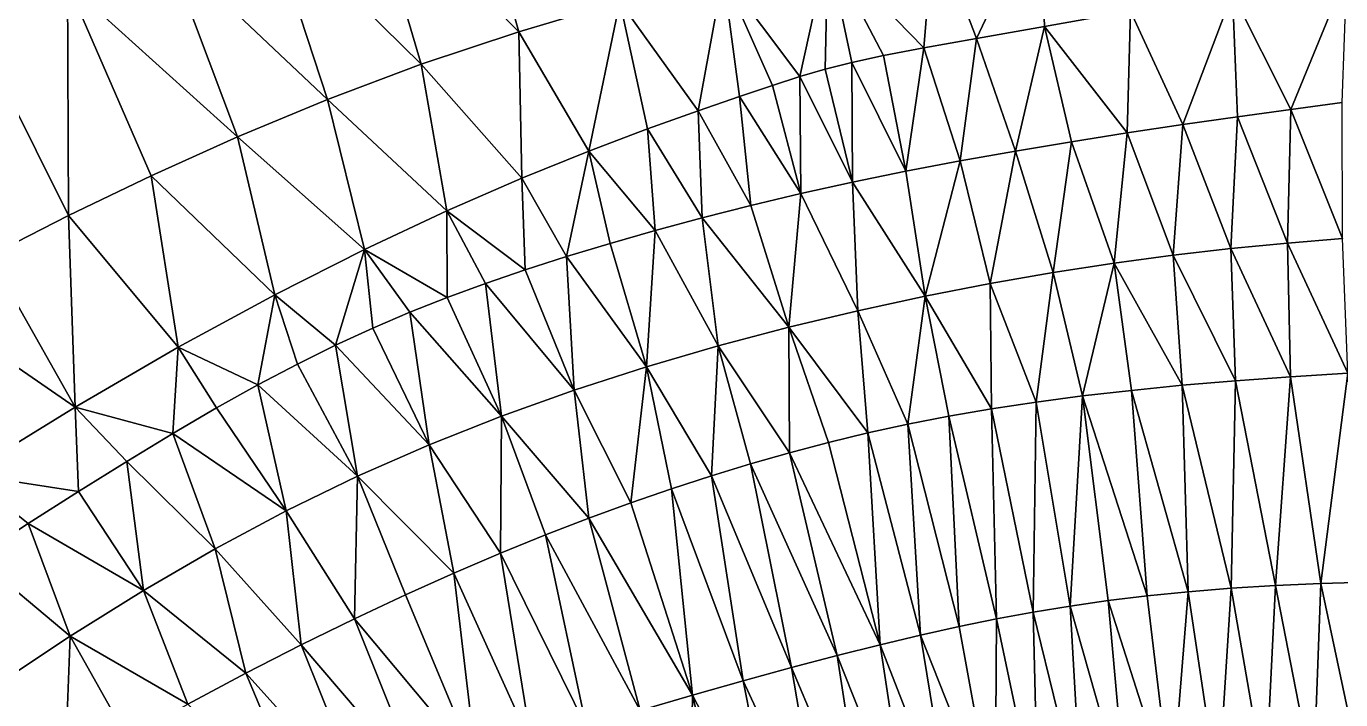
# Model space of a CAD drawing. Header units: metres. Extents: x 0 to 433, y 0 to 317.
# Drawn here: x 96.31 to 108.15, y 252.03 to 258.1 of the extents above; entities that cross this region are included whole.
import ezdxf

# ---------------------------------------------------------------- set-up
doc = ezdxf.new("R2010")
doc.units = ezdxf.units.M
doc.layers.add('TERRAIN_TIN', color=8, linetype='Continuous')

msp = doc.modelspace()

# ---------------------------------------------------------------- linework, layer by layer
at = {"layer": 'TERRAIN_TIN'}
for points in [[(100.746, 258.05, 4), (100.264, 259.751, 3), (99.368, 259.449, 3)], [(100.264, 259.751, 3), (100.746, 258.05, 4), (101.654, 258.319, 4)], [(99.368, 259.449, 3), (98.466, 259.137, 3), (99.866, 257.757, 4)], [(100.746, 258.05, 4), (99.368, 259.449, 3), (99.866, 257.757, 4)], [(99.022, 257.44, 4), (98.466, 259.137, 3), (97.568, 258.815, 3)], [(98.466, 259.137, 3), (99.022, 257.44, 4), (99.866, 257.757, 4)], [(104.482, 259.003, 4), (104.865, 257.989, 5), (105.437, 259.195, 4)], [(104.865, 257.989, 5), (105.478, 258.098, 5), (105.437, 259.195, 4)], [(105.478, 258.098, 5), (106.253, 258.235, 5), (105.437, 259.195, 4)], [(104.393, 257.903, 5), (104.482, 259.003, 4), (103.529, 258.794, 4)], [(104.393, 257.903, 5), (104.865, 257.989, 5), (104.482, 259.003, 4)], [(98.212, 257.103, 4), (97.568, 258.815, 3), (96.68, 258.488, 3)], [(98.212, 257.103, 4), (99.022, 257.44, 4), (97.568, 258.815, 3)], [(102.584, 258.567, 4), (103.276, 257.646, 5), (103.529, 258.794, 4)], [(103.276, 257.646, 5), (103.504, 257.712, 5), (103.529, 258.794, 4)], [(103.504, 257.712, 5), (103.744, 257.772, 5), (103.529, 258.794, 4)], [(103.744, 257.772, 5), (104.03, 257.834, 5), (103.529, 258.794, 4)], [(104.03, 257.834, 5), (104.393, 257.903, 5), (103.529, 258.794, 4)], [(102.359, 257.337, 5), (102.584, 258.567, 4), (101.654, 258.319, 4)], [(102.359, 257.337, 5), (102.732, 257.466, 5), (102.584, 258.567, 4)], [(103.276, 257.646, 5), (102.584, 258.567, 4), (103.029, 257.566, 5)], [(102.584, 258.567, 4), (102.732, 257.466, 5), (103.029, 257.566, 5)], [(107.696, 257.349, 6), (108.202, 258.579, 5), (107.171, 258.398, 5)], [(108.202, 258.579, 5), (107.696, 257.349, 6), (108.161, 257.411, 6)], [(95.811, 258.158, 3), (96.69, 256.392, 4), (96.68, 258.488, 3)], [(96.68, 258.488, 3), (96.69, 256.392, 4), (97.435, 256.752, 4)], [(98.212, 257.103, 4), (96.68, 258.488, 3), (97.435, 256.752, 4)], [(100.746, 258.05, 4), (101.375, 256.974, 5), (101.654, 258.319, 4)], [(101.375, 256.974, 5), (101.905, 257.175, 5), (101.654, 258.319, 4)], [(101.905, 257.175, 5), (102.359, 257.337, 5), (101.654, 258.319, 4)], [(106.253, 258.235, 5), (106.724, 257.212, 6), (107.171, 258.398, 5)], [(106.724, 257.212, 6), (107.216, 257.283, 6), (107.171, 258.398, 5)], [(107.216, 257.283, 6), (107.696, 257.349, 6), (107.171, 258.398, 5)], [(106.253, 258.235, 5), (105.478, 258.098, 5), (106.224, 257.137, 6)], [(106.724, 257.212, 6), (106.253, 258.235, 5), (106.224, 257.137, 6)], [(95.977, 256.029, 4), (96.69, 256.392, 4), (95.811, 258.158, 3)], [(104.865, 257.989, 5), (105.218, 256.974, 6), (105.478, 258.098, 5)], [(105.218, 256.974, 6), (105.721, 257.058, 6), (105.478, 258.098, 5)], [(105.478, 258.098, 5), (105.721, 257.058, 6), (106.224, 257.137, 6)], [(100.771, 256.729, 5), (100.746, 258.05, 4), (99.866, 257.757, 4)], [(101.375, 256.974, 5), (100.746, 258.05, 4), (100.771, 256.729, 5)], [(104.719, 256.886, 6), (104.865, 257.989, 5), (104.393, 257.903, 5)], [(104.865, 257.989, 5), (104.719, 256.886, 6), (105.218, 256.974, 6)], [(104.229, 256.792, 6), (104.03, 257.834, 5), (103.744, 257.772, 5)], [(104.229, 256.792, 6), (104.393, 257.903, 5), (104.03, 257.834, 5)], [(104.229, 256.792, 6), (104.719, 256.886, 6), (104.393, 257.903, 5)], [(99.022, 257.44, 4), (100.097, 256.435, 5), (99.866, 257.757, 4)], [(100.097, 256.435, 5), (100.771, 256.729, 5), (99.866, 257.757, 4)], [(103.75, 256.694, 6), (103.504, 257.712, 5), (103.276, 257.646, 5)], [(103.504, 257.712, 5), (103.75, 256.694, 6), (103.744, 257.772, 5)], [(103.75, 256.694, 6), (104.229, 256.792, 6), (103.744, 257.772, 5)], [(103.285, 256.591, 6), (103.276, 257.646, 5), (103.029, 257.566, 5)], [(103.285, 256.591, 6), (103.75, 256.694, 6), (103.276, 257.646, 5)], [(102.833, 256.483, 6), (102.732, 257.466, 5), (102.359, 257.337, 5)], [(102.732, 257.466, 5), (103.285, 256.591, 6), (103.029, 257.566, 5)], [(102.732, 257.466, 5), (102.833, 256.483, 6), (103.285, 256.591, 6)], [(99.022, 257.44, 4), (98.212, 257.103, 4), (99.354, 256.087, 5)], [(100.097, 256.435, 5), (99.022, 257.44, 4), (99.354, 256.087, 5)], [(107.696, 257.349, 6), (107.216, 257.283, 6), (107.666, 256.145, 7)], [(108.164, 256.185, 7), (107.696, 257.349, 6), (107.666, 256.145, 7)], [(107.696, 257.349, 6), (108.164, 256.185, 7), (108.161, 257.411, 6)], [(102.396, 256.372, 6), (102.359, 257.337, 5), (101.905, 257.175, 5)], [(102.833, 256.483, 6), (102.359, 257.337, 5), (102.396, 256.372, 6)], [(107.158, 256.095, 7), (107.216, 257.283, 6), (106.724, 257.212, 6)], [(107.666, 256.145, 7), (107.216, 257.283, 6), (107.158, 256.095, 7)], [(101.375, 256.974, 5), (101.973, 256.258, 6), (101.905, 257.175, 5)], [(101.973, 256.258, 6), (102.396, 256.372, 6), (101.905, 257.175, 5)], [(105.721, 257.058, 6), (106.105, 255.964, 7), (106.224, 257.137, 6)], [(106.105, 255.964, 7), (106.639, 256.036, 7), (106.224, 257.137, 6)], [(106.639, 256.036, 7), (106.724, 257.212, 6), (106.224, 257.137, 6)], [(106.639, 256.036, 7), (107.158, 256.095, 7), (106.724, 257.212, 6)], [(98.546, 255.679, 5), (98.212, 257.103, 4), (97.435, 256.752, 4)], [(98.212, 257.103, 4), (98.546, 255.679, 5), (99.354, 256.087, 5)], [(105.556, 255.879, 7), (105.721, 257.058, 6), (105.218, 256.974, 6)], [(105.721, 257.058, 6), (105.556, 255.879, 7), (106.105, 255.964, 7)], [(101.375, 256.974, 5), (100.771, 256.729, 5), (101.175, 256.023, 6)], [(101.566, 256.142, 6), (101.375, 256.974, 5), (101.175, 256.023, 6)], [(101.566, 256.142, 6), (101.973, 256.258, 6), (101.375, 256.974, 5)], [(104.229, 256.792, 6), (104.404, 255.666, 7), (104.719, 256.886, 6)], [(104.719, 256.886, 6), (104.404, 255.666, 7), (104.989, 255.781, 7)], [(105.218, 256.974, 6), (104.719, 256.886, 6), (104.989, 255.781, 7)], [(105.556, 255.879, 7), (105.218, 256.974, 6), (104.989, 255.781, 7)], [(103.75, 256.694, 6), (104.404, 255.666, 7), (104.229, 256.792, 6)], [(96.69, 256.392, 4), (97.677, 255.207, 5), (97.435, 256.752, 4)], [(97.677, 255.207, 5), (98.546, 255.679, 5), (97.435, 256.752, 4)], [(100.097, 256.435, 5), (100.802, 255.902, 6), (100.771, 256.729, 5)], [(100.771, 256.729, 5), (100.802, 255.902, 6), (101.175, 256.023, 6)], [(103.75, 256.694, 6), (103.285, 256.591, 6), (103.798, 255.535, 7)], [(104.404, 255.666, 7), (103.75, 256.694, 6), (103.798, 255.535, 7)], [(103.285, 256.591, 6), (102.833, 256.483, 6), (103.176, 255.386, 7)], [(103.798, 255.535, 7), (103.285, 256.591, 6), (103.176, 255.386, 7)], [(100.1, 255.654, 6), (100.097, 256.435, 5), (99.354, 256.087, 5)], [(100.1, 255.654, 6), (100.445, 255.78, 6), (100.097, 256.435, 5)], [(100.445, 255.78, 6), (100.802, 255.902, 6), (100.097, 256.435, 5)], [(102.833, 256.483, 6), (102.396, 256.372, 6), (103.176, 255.386, 7)], [(95.977, 256.029, 4), (96.749, 254.666, 5), (96.69, 256.392, 4)], [(96.69, 256.392, 4), (96.749, 254.666, 5), (97.677, 255.207, 5)], [(101.973, 256.258, 6), (102.54, 255.218, 7), (102.396, 256.372, 6)], [(102.396, 256.372, 6), (102.54, 255.218, 7), (103.176, 255.386, 7)], [(101.566, 256.142, 6), (101.895, 255.029, 7), (101.973, 256.258, 6)], [(101.895, 255.029, 7), (102.54, 255.218, 7), (101.973, 256.258, 6)], [(108.164, 256.185, 7), (107.666, 256.145, 7), (108.211, 254.971, 8)], [(98.546, 255.679, 5), (99.094, 255.224, 6), (99.354, 256.087, 5)], [(99.094, 255.224, 6), (99.43, 255.378, 6), (99.354, 256.087, 5)], [(99.764, 255.521, 6), (100.1, 255.654, 6), (99.354, 256.087, 5)], [(99.43, 255.378, 6), (99.764, 255.521, 6), (99.354, 256.087, 5)], [(101.895, 255.029, 7), (101.566, 256.142, 6), (101.175, 256.023, 6)], [(106.639, 256.036, 7), (107.198, 254.904, 8), (107.158, 256.095, 7)], [(107.666, 256.145, 7), (107.158, 256.095, 7), (107.695, 254.94, 8)], [(107.158, 256.095, 7), (107.198, 254.904, 8), (107.695, 254.94, 8)], [(108.211, 254.971, 8), (107.666, 256.145, 7), (107.695, 254.94, 8)], [(95.977, 256.029, 4), (95.293, 255.668, 4), (96.749, 254.666, 5)], [(100.802, 255.902, 6), (101.243, 254.819, 7), (101.175, 256.023, 6)], [(101.243, 254.819, 7), (101.895, 255.029, 7), (101.175, 256.023, 6)], [(106.105, 255.964, 7), (105.556, 255.879, 7), (105.822, 254.767, 8)], [(106.261, 254.817, 8), (106.105, 255.964, 7), (105.822, 254.767, 8)], [(106.72, 254.863, 8), (106.639, 256.036, 7), (106.105, 255.964, 7)], [(106.261, 254.817, 8), (106.72, 254.863, 8), (106.105, 255.964, 7)], [(106.72, 254.863, 8), (107.198, 254.904, 8), (106.639, 256.036, 7)], [(100.802, 255.902, 6), (100.445, 255.78, 6), (101.243, 254.819, 7)], [(105.403, 254.711, 8), (105.556, 255.879, 7), (104.989, 255.781, 7)], [(105.556, 255.879, 7), (105.403, 254.711, 8), (105.822, 254.767, 8)], [(100.445, 255.78, 6), (100.1, 255.654, 6), (100.59, 254.585, 7)], [(101.243, 254.819, 7), (100.445, 255.78, 6), (100.59, 254.585, 7)], [(104.404, 255.666, 7), (105.002, 254.65, 8), (104.989, 255.781, 7)], [(105.002, 254.65, 8), (105.403, 254.711, 8), (104.989, 255.781, 7)], [(96.749, 254.666, 5), (95.293, 255.668, 4), (95.769, 254.061, 5)], [(98.395, 254.867, 6), (98.546, 255.679, 5), (97.677, 255.207, 5)], [(98.395, 254.867, 6), (98.75, 255.054, 6), (98.546, 255.679, 5)], [(98.75, 255.054, 6), (99.094, 255.224, 6), (98.546, 255.679, 5)], [(100.1, 255.654, 6), (99.764, 255.521, 6), (100.59, 254.585, 7)], [(104.248, 254.511, 8), (104.404, 255.666, 7), (103.798, 255.535, 7)], [(104.404, 255.666, 7), (104.248, 254.511, 8), (104.618, 254.584, 8)], [(105.002, 254.65, 8), (104.404, 255.666, 7), (104.618, 254.584, 8)], [(99.764, 255.521, 6), (99.43, 255.378, 6), (99.938, 254.327, 7)], [(99.764, 255.521, 6), (99.938, 254.327, 7), (100.59, 254.585, 7)], [(103.887, 254.433, 8), (103.798, 255.535, 7), (103.176, 255.386, 7)], [(103.887, 254.433, 8), (104.248, 254.511, 8), (103.798, 255.535, 7)], [(99.43, 255.378, 6), (99.094, 255.224, 6), (99.938, 254.327, 7)], [(102.54, 255.218, 7), (103.183, 254.255, 8), (103.176, 255.386, 7)], [(103.183, 254.255, 8), (103.533, 254.347, 8), (103.176, 255.386, 7)], [(103.533, 254.347, 8), (103.887, 254.433, 8), (103.176, 255.386, 7)], [(99.094, 255.224, 6), (98.75, 255.054, 6), (99.291, 254.043, 7)], [(99.938, 254.327, 7), (99.094, 255.224, 6), (99.291, 254.043, 7)], [(102.479, 254.046, 8), (102.54, 255.218, 7), (101.895, 255.029, 7)], [(102.479, 254.046, 8), (102.832, 254.154, 8), (102.54, 255.218, 7)], [(102.54, 255.218, 7), (102.832, 254.154, 8), (103.183, 254.255, 8)], [(96.749, 254.666, 5), (97.628, 254.429, 6), (97.677, 255.207, 5)], [(97.628, 254.429, 6), (98.022, 254.659, 6), (97.677, 255.207, 5)], [(98.022, 254.659, 6), (98.395, 254.867, 6), (97.677, 255.207, 5)], [(98.75, 255.054, 6), (98.395, 254.867, 6), (99.291, 254.043, 7)], [(101.752, 253.803, 8), (101.895, 255.029, 7), (101.243, 254.819, 7)], [(101.752, 253.803, 8), (102.12, 253.93, 8), (101.895, 255.029, 7)], [(102.12, 253.93, 8), (102.479, 254.046, 8), (101.895, 255.029, 7)], [(98.65, 253.731, 7), (98.395, 254.867, 6), (98.022, 254.659, 6)], [(98.395, 254.867, 6), (98.65, 253.731, 7), (99.291, 254.043, 7)], [(106.773, 253.001, 9), (106.72, 254.863, 8), (106.261, 254.817, 8)], [(107.198, 254.904, 8), (106.72, 254.863, 8), (107.159, 253.033, 9)], [(106.72, 254.863, 8), (106.773, 253.001, 9), (107.159, 253.033, 9)], [(107.198, 254.904, 8), (107.159, 253.033, 9), (107.558, 253.058, 9)], [(107.695, 254.94, 8), (107.198, 254.904, 8), (107.558, 253.058, 9)], [(107.968, 253.077, 9), (107.695, 254.94, 8), (107.558, 253.058, 9)], [(107.968, 253.077, 9), (108.211, 254.971, 8), (107.695, 254.94, 8)], [(107.968, 253.077, 9), (108.387, 253.088, 9), (108.211, 254.971, 8)], [(101.243, 254.819, 7), (100.59, 254.585, 7), (101.374, 253.665, 8)], [(101.752, 253.803, 8), (101.243, 254.819, 7), (101.374, 253.665, 8)], [(105.403, 254.711, 8), (105.711, 252.873, 9), (105.822, 254.767, 8)], [(105.711, 252.873, 9), (106.051, 252.922, 9), (105.822, 254.767, 8)], [(106.404, 252.964, 9), (106.261, 254.817, 8), (105.822, 254.767, 8)], [(106.051, 252.922, 9), (106.404, 252.964, 9), (105.822, 254.767, 8)], [(106.773, 253.001, 9), (106.261, 254.817, 8), (106.404, 252.964, 9)], [(96.779, 253.905, 6), (96.749, 254.666, 5), (95.769, 254.061, 5)], [(97.214, 254.177, 6), (96.749, 254.666, 5), (96.779, 253.905, 6)], [(97.214, 254.177, 6), (97.628, 254.429, 6), (96.749, 254.666, 5)], [(97.628, 254.429, 6), (98.65, 253.731, 7), (98.022, 254.659, 6)], [(105.002, 254.65, 8), (104.618, 254.584, 8), (105.046, 252.757, 9)], [(105.403, 254.711, 8), (105.002, 254.65, 8), (105.378, 252.819, 9)], [(105.002, 254.65, 8), (105.046, 252.757, 9), (105.378, 252.819, 9)], [(105.711, 252.873, 9), (105.403, 254.711, 8), (105.378, 252.819, 9)], [(99.938, 254.327, 7), (100.58, 253.35, 8), (100.59, 254.585, 7)], [(100.58, 253.35, 8), (100.984, 253.515, 8), (100.59, 254.585, 7)], [(100.59, 254.585, 7), (100.984, 253.515, 8), (101.374, 253.665, 8)], [(104.248, 254.511, 8), (103.887, 254.433, 8), (104.361, 252.61, 9)], [(104.618, 254.584, 8), (104.248, 254.511, 8), (104.709, 252.688, 9)], [(104.248, 254.511, 8), (104.361, 252.61, 9), (104.709, 252.688, 9)], [(105.046, 252.757, 9), (104.618, 254.584, 8), (104.709, 252.688, 9)], [(97.628, 254.429, 6), (97.214, 254.177, 6), (98.011, 253.39, 7)], [(98.65, 253.731, 7), (97.628, 254.429, 6), (98.011, 253.39, 7)], [(103.887, 254.433, 8), (103.533, 254.347, 8), (103.998, 252.523, 9)], [(104.361, 252.61, 9), (103.887, 254.433, 8), (103.998, 252.523, 9)], [(100.16, 253.17, 8), (99.938, 254.327, 7), (99.291, 254.043, 7)], [(100.16, 253.17, 8), (100.58, 253.35, 8), (99.938, 254.327, 7)], [(103.533, 254.347, 8), (103.183, 254.255, 8), (103.998, 252.523, 9)], [(97.365, 253.014, 7), (97.214, 254.177, 6), (96.779, 253.905, 6)], [(97.214, 254.177, 6), (97.365, 253.014, 7), (98.011, 253.39, 7)], [(102.832, 254.154, 8), (102.479, 254.046, 8), (103.201, 252.318, 9)], [(103.183, 254.255, 8), (102.832, 254.154, 8), (103.612, 252.426, 9)], [(102.832, 254.154, 8), (103.201, 252.318, 9), (103.612, 252.426, 9)], [(103.998, 252.523, 9), (103.183, 254.255, 8), (103.612, 252.426, 9)], [(96.327, 253.616, 6), (96.779, 253.905, 6), (95.769, 254.061, 5)], [(95.857, 253.309, 6), (96.327, 253.616, 6), (95.769, 254.061, 5)], [(98.65, 253.731, 7), (99.265, 252.758, 8), (99.291, 254.043, 7)], [(99.265, 252.758, 8), (99.723, 252.973, 8), (99.291, 254.043, 7)], [(99.723, 252.973, 8), (100.16, 253.17, 8), (99.291, 254.043, 7)], [(102.479, 254.046, 8), (102.12, 253.93, 8), (102.765, 252.199, 9)], [(103.201, 252.318, 9), (102.479, 254.046, 8), (102.765, 252.199, 9)], [(102.31, 252.07, 9), (102.12, 253.93, 8), (101.752, 253.803, 8)], [(102.12, 253.93, 8), (102.31, 252.07, 9), (102.765, 252.199, 9)], [(97.365, 253.014, 7), (96.779, 253.905, 6), (96.327, 253.616, 6)], [(102.31, 252.07, 9), (101.752, 253.803, 8), (101.374, 253.665, 8)], [(98.786, 252.523, 8), (98.65, 253.731, 7), (98.011, 253.39, 7)], [(98.786, 252.523, 8), (99.265, 252.758, 8), (98.65, 253.731, 7)], [(96.327, 253.616, 6), (95.857, 253.309, 6), (96.704, 252.601, 7)], [(97.365, 253.014, 7), (96.327, 253.616, 6), (96.704, 252.601, 7)], [(100.984, 253.515, 8), (101.838, 251.93, 9), (101.374, 253.665, 8)], [(101.838, 251.93, 9), (102.31, 252.07, 9), (101.374, 253.665, 8)], [(100.58, 253.35, 8), (101.354, 251.778, 9), (100.984, 253.515, 8)], [(100.984, 253.515, 8), (101.354, 251.778, 9), (101.838, 251.93, 9)], [(98.011, 253.39, 7), (97.365, 253.014, 7), (98.285, 252.267, 8)], [(98.786, 252.523, 8), (98.011, 253.39, 7), (98.285, 252.267, 8)], [(100.58, 253.35, 8), (100.16, 253.17, 8), (100.861, 251.616, 9)], [(101.354, 251.778, 9), (100.58, 253.35, 8), (100.861, 251.616, 9)], [(95.857, 253.309, 6), (96.02, 252.147, 7), (96.704, 252.601, 7)], [(100.364, 251.443, 9), (100.16, 253.17, 8), (99.723, 252.973, 8)], [(100.16, 253.17, 8), (100.364, 251.443, 9), (100.861, 251.616, 9)], [(108.387, 253.088, 9), (107.968, 253.077, 9), (108.334, 251.35, 10)], [(97.763, 251.987, 8), (97.365, 253.014, 7), (96.704, 252.601, 7)], [(97.365, 253.014, 7), (97.763, 251.987, 8), (98.285, 252.267, 8)], [(99.265, 252.758, 8), (100.364, 251.443, 9), (99.723, 252.973, 8)], [(106.624, 251.136, 10), (106.773, 253.001, 9), (106.404, 252.964, 9)], [(106.773, 253.001, 9), (106.624, 251.136, 10), (107.043, 251.191, 10)], [(106.773, 253.001, 9), (107.043, 251.191, 10), (107.159, 253.033, 9)], [(107.043, 251.191, 10), (107.469, 251.246, 10), (107.159, 253.033, 9)], [(107.159, 253.033, 9), (107.469, 251.246, 10), (107.558, 253.058, 9)], [(107.469, 251.246, 10), (107.901, 251.299, 10), (107.558, 253.058, 9)], [(107.901, 251.299, 10), (107.968, 253.077, 9), (107.558, 253.058, 9)], [(107.968, 253.077, 9), (107.901, 251.299, 10), (108.334, 251.35, 10)], [(105.816, 251.026, 10), (105.711, 252.873, 9), (105.378, 252.819, 9)], [(105.711, 252.873, 9), (106.216, 251.081, 10), (106.051, 252.922, 9)], [(105.816, 251.026, 10), (106.216, 251.081, 10), (105.711, 252.873, 9)], [(106.051, 252.922, 9), (106.624, 251.136, 10), (106.404, 252.964, 9)], [(106.216, 251.081, 10), (106.624, 251.136, 10), (106.051, 252.922, 9)], [(99.265, 252.758, 8), (98.786, 252.523, 8), (99.866, 251.258, 9)], [(99.265, 252.758, 8), (99.866, 251.258, 9), (100.364, 251.443, 9)], [(105.035, 250.91, 10), (105.046, 252.757, 9), (104.709, 252.688, 9)], [(105.035, 250.91, 10), (105.423, 250.969, 10), (105.046, 252.757, 9)], [(105.046, 252.757, 9), (105.423, 250.969, 10), (105.378, 252.819, 9)], [(105.423, 250.969, 10), (105.816, 251.026, 10), (105.378, 252.819, 9)], [(104.361, 252.61, 9), (105.035, 250.91, 10), (104.709, 252.688, 9)], [(96.02, 252.147, 7), (96.655, 251.351, 8), (96.704, 252.601, 7)], [(96.655, 251.351, 8), (97.22, 251.682, 8), (96.704, 252.601, 7)], [(97.22, 251.682, 8), (97.763, 251.987, 8), (96.704, 252.601, 7)], [(99.37, 251.063, 9), (98.786, 252.523, 8), (98.285, 252.267, 8)], [(99.866, 251.258, 9), (98.786, 252.523, 8), (99.37, 251.063, 9)], [(103.998, 252.523, 9), (103.612, 252.426, 9), (104.264, 250.784, 10)], [(104.649, 250.849, 10), (104.361, 252.61, 9), (103.998, 252.523, 9)], [(104.649, 250.849, 10), (103.998, 252.523, 9), (104.264, 250.784, 10)], [(104.361, 252.61, 9), (104.649, 250.849, 10), (105.035, 250.91, 10)], [(103.201, 252.318, 9), (103.876, 250.716, 10), (103.612, 252.426, 9)], [(103.612, 252.426, 9), (103.876, 250.716, 10), (104.264, 250.784, 10)], [(97.763, 251.987, 8), (98.879, 250.859, 9), (98.285, 252.267, 8)], [(98.879, 250.859, 9), (99.37, 251.063, 9), (98.285, 252.267, 8)], [(103.485, 250.642, 10), (103.201, 252.318, 9), (102.765, 252.199, 9)], [(103.201, 252.318, 9), (103.485, 250.642, 10), (103.876, 250.716, 10)], [(96.07, 250.991, 8), (96.655, 251.351, 8), (96.02, 252.147, 7)], [(102.31, 252.07, 9), (103.088, 250.564, 10), (102.765, 252.199, 9)], [(103.088, 250.564, 10), (103.485, 250.642, 10), (102.765, 252.199, 9)], [(102.281, 250.391, 10), (102.31, 252.07, 9), (101.838, 251.93, 9)], [(102.281, 250.391, 10), (102.687, 250.48, 10), (102.31, 252.07, 9)], [(102.687, 250.48, 10), (103.088, 250.564, 10), (102.31, 252.07, 9)]]:
    msp.add_3dface(points, dxfattribs=at)

doc.saveas('drawing.dxf')
